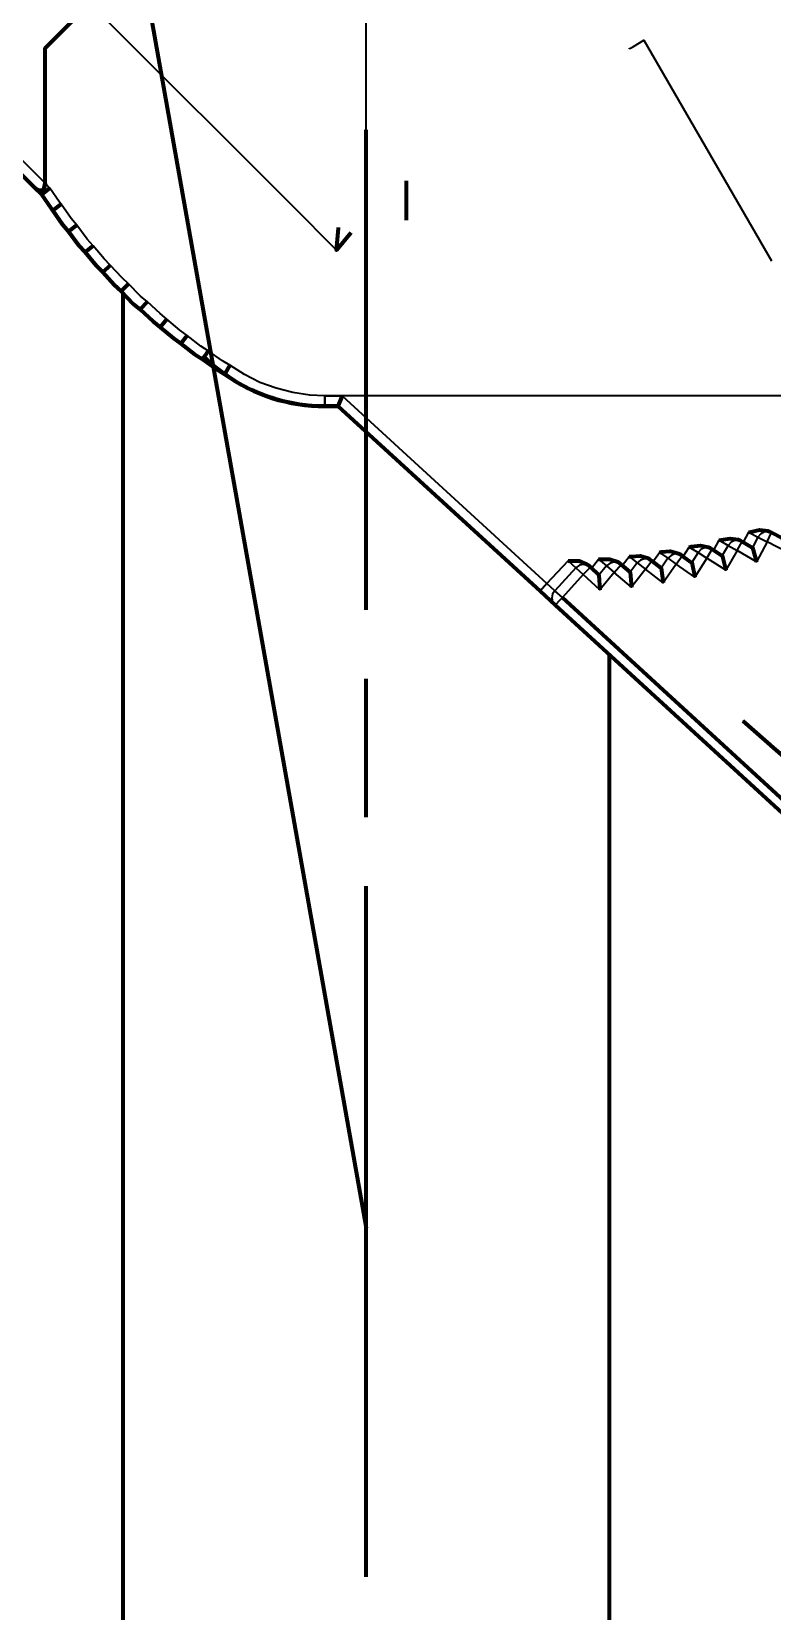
# Model space of a CAD drawing. Header units: millimetres. Extents: x 0 to 174, y 0 to 33.
# Drawn here: x 31.109 to 31.531, y 16.522 to 17.422 of the extents above; entities that cross this region are included whole.
import ezdxf

# ---------------------------------------------------------------- set-up
doc = ezdxf.new("R2010")
doc.units = ezdxf.units.MM
doc.layers.add('PDF_Geomertry', color=7, linetype='Continuous', true_color=0x405f80)

msp = doc.modelspace()

# ---------------------------------------------------------------- linework, layer by layer
at = {"layer": 'PDF_Geomertry', "color": 7, "lineweight": 70}
msp.add_lwpolyline([(30.88014, 19.10097), (31.29958, 16.74028)], dxfattribs=at)
at = {"layer": 'PDF_Geomertry', "color": 18, "lineweight": 35, "true_color": 0x260000}
for points in [[(31.29958, 17.09278), (31.29958, 17.49417)], [(31.29958, 16.97458), (31.29958, 17.05333)], [(31.29958, 16.54153), (31.29958, 16.93528)]]:
    msp.add_lwpolyline(points, dxfattribs=at)
at = {"layer": 'PDF_Geomertry', "lineweight": 70}
for points in [[(31.11653, 17.33597), (31.11611, 17.3332), (31.11542, 17.33209), (31.11444, 17.33167), (31.11347, 17.33167), (31.11153, 17.33264), (31.11056, 17.33347), (31.11153, 17.33264), (31.11347, 17.33167), (31.11444, 17.33167), (31.11542, 17.33209), (31.11611, 17.3332), (31.11653, 17.33597), (31.11653, 17.41278), (31.14208, 17.43833)], [(31.12583, 17.32389), (31.12097, 17.32042), (31.12028, 17.32139), (31.11472, 17.32945), (31.11056, 17.33347), (31.09389, 17.35014)], [(31.11931, 17.33306), (31.11472, 17.32945)], [(31.32236, 17.33722), (31.32236, 17.31486)], [(31.13459, 17.31195), (31.13, 17.30833)], [(31.29083, 17.30764), (31.28264, 17.29778), (31.28389, 17.31028), (31.28389, 17.31056)], [(31.14389, 17.30028), (31.13944, 17.29653)], [(31.15375, 17.28917), (31.14944, 17.28514)], [(31.16083, 17.2732), (31.16083, 14.45695), (31.43833, 14.45695), (31.43833, 17.06695)], [(31.17486, 17.2682), (31.17083, 17.26389)], [(31.18597, 17.25847), (31.18222, 17.25389)], [(31.19764, 17.24917), (31.19403, 17.24445)], [(31.20958, 17.24042), (31.20625, 17.23556)], [(31.22194, 17.23208), (31.21889, 17.22708)], [(31.51764, 17.13695), (31.51875, 17.13722), (31.52375, 17.13833), (31.52847, 17.13778), (31.52945, 17.13736), (31.53069, 17.13681), (31.53653, 17.13375), (31.53667, 17.13361), (31.53667, 17.13361), (31.53945, 17.12556)], [(31.46667, 17.12542), (31.46792, 17.1257), (31.47292, 17.12611), (31.47764, 17.12486), (31.47847, 17.12445), (31.47972, 17.12347), (31.485, 17.11972), (31.48514, 17.11972), (31.48514, 17.11972), (31.48681, 17.11139)], [(31.48375, 17.12847), (31.485, 17.12875), (31.49014, 17.12945), (31.49472, 17.12847), (31.49556, 17.12806), (31.49681, 17.12722), (31.50236, 17.12361), (31.5025, 17.12361), (31.5025, 17.12361), (31.50458, 17.11528)], [(31.50083, 17.13236), (31.50195, 17.13264), (31.50708, 17.13347), (31.51167, 17.13278), (31.51264, 17.13236), (31.51389, 17.13167), (31.51958, 17.12833), (31.51972, 17.12819), (31.51972, 17.12819), (31.52208, 17.12014)], [(31.41472, 17.1207), (31.41583, 17.1207), (31.42097, 17.12056), (31.42542, 17.11875), (31.42625, 17.1182), (31.42736, 17.11708), (31.43208, 17.11264), (31.43222, 17.11264), (31.43222, 17.1125), (31.43278, 17.10417)], [(31.43208, 17.12153), (31.43333, 17.12167), (31.43833, 17.12167), (31.44292, 17.12), (31.44375, 17.11945), (31.44486, 17.11847), (31.44986, 17.11431), (31.45, 17.11417), (31.45, 17.11417), (31.45083, 17.1057)], [(31.44945, 17.12306), (31.45055, 17.1232), (31.4557, 17.12347), (31.46028, 17.12208), (31.46111, 17.12153), (31.46236, 17.1207), (31.4675, 17.11667), (31.46764, 17.11653), (31.46764, 17.11653), (31.46889, 17.10819)], [(31.56556, 16.95847), (31.41139, 17.09972)], [(31.78514, 16.87667), (31.78528, 16.87833), (31.77931, 16.87972), (31.76986, 16.88181), (31.73861, 16.88972), (31.71236, 16.8982), (31.68292, 16.91), (31.68069, 16.91083), (31.6725, 16.91292), (31.66889, 16.91306), (31.66611, 16.91361), (31.63889, 16.92833), (31.61306, 16.94542), (31.58847, 16.96445), (31.57875, 16.97292), (31.51444, 17.02931)]]:
    msp.add_lwpolyline(points, dxfattribs=at)
at = {"layer": 'PDF_Geomertry', "lineweight": 35}
for points in [[(31.14208, 17.43833), (31.26694, 17.31361), (31.27278, 17.30764), (31.28264, 17.29778)], [(31.44945, 17.41236), (31.44972, 17.41264), (31.45014, 17.41278), (31.45194, 17.41389), (31.45792, 17.41736), (31.53055, 17.29167)], [(31.11653, 17.33597), (31.09986, 17.35264)], [(31.27611, 17.21472), (31.27611, 17.20875), (31.27611, 17.21472), (31.2675, 17.21514), (31.25778, 17.21653), (31.24834, 17.21903), (31.23903, 17.22236), (31.23028, 17.2268), (31.22194, 17.23208), (31.21764, 17.23472), (31.20958, 17.24042), (31.20542, 17.24306), (31.19764, 17.24917), (31.19347, 17.25208), (31.18597, 17.25847), (31.18208, 17.26153), (31.17486, 17.2682), (31.17097, 17.27153), (31.16403, 17.27847), (31.16042, 17.28195), (31.15375, 17.28917), (31.15028, 17.29278), (31.14389, 17.30028), (31.14056, 17.30403), (31.13459, 17.31195), (31.13139, 17.31583), (31.12583, 17.32389), (31.12486, 17.325), (31.11931, 17.33306), (31.11653, 17.33597), (31.11792, 17.33458)], [(31.68167, 17.20875), (31.68167, 17.21472), (31.27611, 17.21472), (31.28583, 17.21472), (31.40264, 17.10764), (31.39875, 17.10333)], [(31.51458, 17.13125), (31.51764, 17.13695), (31.52278, 17.13417), (31.52806, 17.13153), (31.53069, 17.13681), (31.52861, 17.13736), (31.52639, 17.13722), (31.52444, 17.13611), (31.52278, 17.13417), (31.51972, 17.12819)], [(31.53945, 17.12556), (31.52806, 17.13153), (31.52208, 17.12014), (31.51097, 17.12653), (31.50458, 17.11528), (31.49375, 17.12222), (31.48681, 17.11139), (31.47625, 17.11875), (31.46889, 17.10819), (31.45875, 17.11597), (31.45083, 17.1057), (31.44097, 17.11403), (31.43278, 17.10417), (31.42333, 17.11278), (31.41139, 17.09972)], [(31.48028, 17.12306), (31.48375, 17.12847), (31.48875, 17.12542), (31.49375, 17.12222), (31.49681, 17.12722), (31.49486, 17.12806), (31.49264, 17.12806), (31.49056, 17.12722), (31.48875, 17.12542), (31.48514, 17.11972)], [(31.49764, 17.12681), (31.50083, 17.13236), (31.50583, 17.12945), (31.5025, 17.12361)], [(31.42792, 17.11653), (31.43208, 17.12153), (31.43653, 17.11778), (31.43222, 17.1125)], [(31.44542, 17.11792), (31.44945, 17.12306), (31.45403, 17.11958), (31.45875, 17.11597), (31.46236, 17.1207), (31.46028, 17.12167), (31.45819, 17.12181), (31.45597, 17.12111), (31.45403, 17.11958), (31.45, 17.11417)], [(31.46292, 17.12014), (31.46667, 17.12542), (31.47153, 17.12208), (31.47625, 17.11875), (31.47972, 17.12347), (31.47764, 17.12445), (31.47542, 17.12458), (31.47333, 17.12375), (31.47153, 17.12208), (31.46764, 17.11653)], [(31.57875, 16.97292), (31.5775, 16.97153), (31.51444, 17.02931), (31.58986, 16.96597), (31.58847, 16.96445)]]:
    msp.add_lwpolyline(points, dxfattribs=at)
at = {"layer": 'PDF_Geomertry', "color": 3, "lineweight": 70}
for points in [[(31.29958, 17.09278), (31.29958, 17.36625)], [(31.29958, 16.97458), (31.29958, 17.05333)], [(31.29958, 16.54153), (31.29958, 16.93528)]]:
    msp.add_lwpolyline(points, dxfattribs=at)
at = {"layer": 'PDF_Geomertry', "lineweight": 70}
for points in [[(31.16403, 17.27847), (31.15986, 17.27431), (31.15597, 17.27792), (31.14944, 17.28514), (31.14569, 17.28889), (31.13944, 17.29653), (31.13583, 17.30042), (31.13, 17.30833), (31.12653, 17.31236), (31.12097, 17.32042), (31.12653, 17.31236), (31.12986, 17.30833), (31.13583, 17.30042), (31.13944, 17.29653), (31.14569, 17.28889), (31.14944, 17.28514), (31.15597, 17.27792), (31.15986, 17.27431), (31.16681, 17.26722), (31.17083, 17.26389), (31.17806, 17.25722), (31.18222, 17.25389), (31.18972, 17.2475), (31.19403, 17.24445), (31.20181, 17.23847), (31.20625, 17.23556), (31.2143, 17.22986), (31.21889, 17.22708, 0.157599), (31.27611, 17.20875, -0.199452), (31.20639, 17.23764)], [(31.28583, 17.21472), (31.28347, 17.20875), (31.27611, 17.20875), (31.28347, 17.20875), (31.39875, 17.10333), (31.40736, 17.09542), (31.56153, 16.95403, 0.069241), (31.65014, 16.89292)]]:
    msp.add_lwpolyline(points, format="xyb", dxfattribs=at)
at = {"layer": 'PDF_Geomertry', "lineweight": 35}
for points in [[(31.50583, 17.12945), (31.51097, 17.12653), (31.51389, 17.13167), (31.51181, 17.13236), (31.50959, 17.13222), (31.50764, 17.13125)], [(31.40708, 17.10361), (31.40264, 17.10764), (31.41472, 17.1207), (31.41903, 17.11667)], [(31.41903, 17.11667), (31.42333, 17.11278), (31.42736, 17.11708), (31.42542, 17.11834), (31.42319, 17.11861), (31.42111, 17.1182)], [(31.43653, 17.11778), (31.44097, 17.11403), (31.44486, 17.11847), (31.44292, 17.11958), (31.44069, 17.11986), (31.43861, 17.11931)], [(31.40736, 17.09542), (31.41028, 17.09861), (31.41139, 17.09972), (31.40708, 17.10361), (31.40583, 17.1018), (31.40542, 17.09958), (31.40583, 17.09736)]]:
    msp.add_lwpolyline(points, close=True, dxfattribs=at)

doc.saveas('drawing.dxf')
